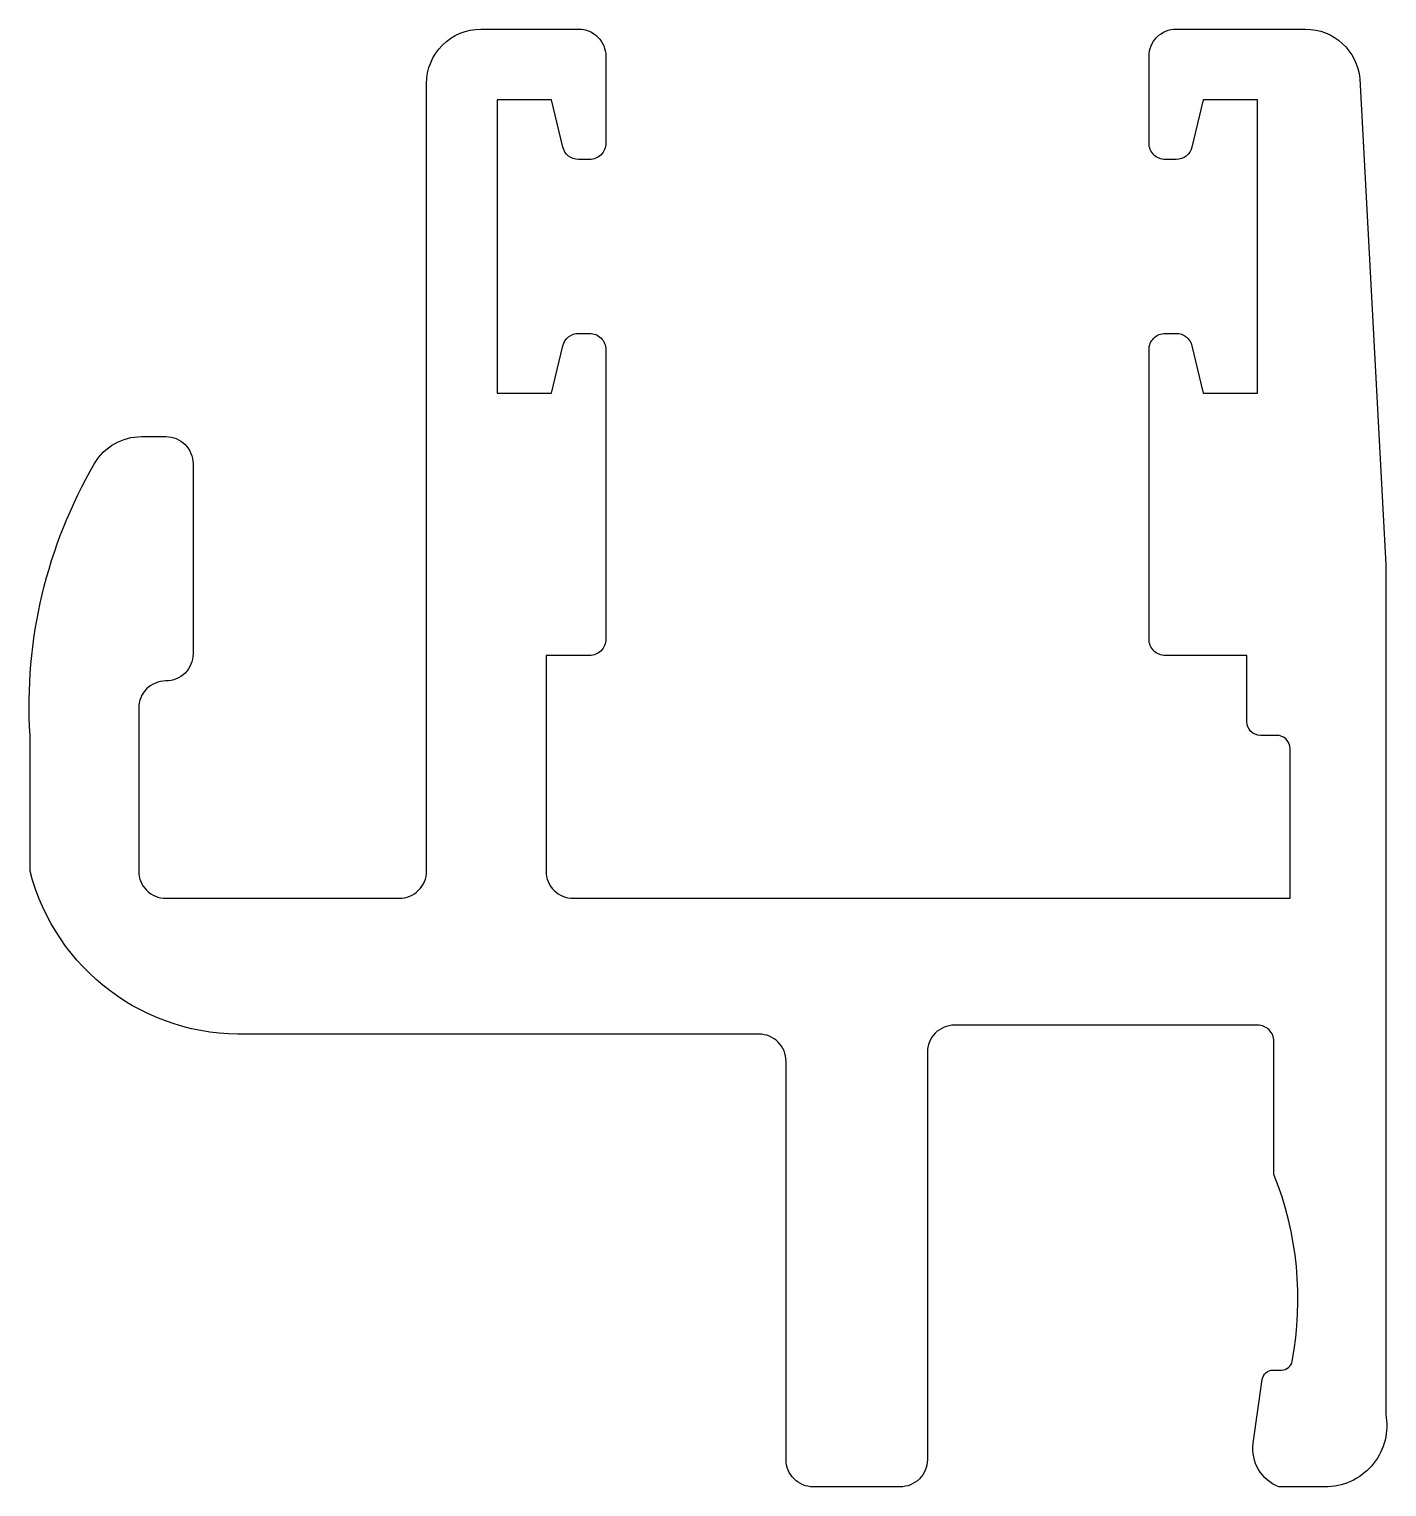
# Model space of a CAD drawing. Extents: x 151.2 to 176.2, y 206.8 to 233.6.
import ezdxf

# ---------------------------------------------------------------- set-up
doc = ezdxf.new("R2010")
doc.units = 0
doc.header["$LTSCALE"] = 15
doc.layers.get('0').update_dxf_attribs({"linetype": 'CONTINUOUS'})

msp = doc.modelspace()

# ---------------------------------------------------------------- linework, layer by layer
at = {"color": 7}
msp.add_lwpolyline([(153.228, 221.147), (153.228, 218.147, 0.414214), (153.728, 217.647), (158.027, 217.647, 0.414214), (158.527, 218.147), (158.527, 232.645, -0.414214), (159.527, 233.645), (161.327, 233.645, -0.414214), (161.827, 233.145), (161.827, 231.545, -0.414214), (161.527, 231.245), (161.327, 231.245, -0.346949), (161.035, 231.475), (160.827, 232.345), (159.827, 232.345), (159.827, 226.945), (160.827, 226.945), (161.035, 227.815, -0.346949), (161.327, 228.045), (161.527, 228.045, -0.414214), (161.827, 227.745), (161.827, 222.416, -0.414214), (161.527, 222.116), (160.727, 222.116), (160.727, 218.146, 0.414214), (161.227, 217.646), (174.426, 217.646), (174.426, 220.396, 0.414214), (174.176, 220.646), (173.876, 220.646, -0.414214), (173.626, 220.896), (173.626, 222.116), (172.426, 222.116), (172.126, 222.116, -0.414214), (171.826, 222.416), (171.826, 227.745, -0.414214), (172.126, 228.045), (172.326, 228.045, -0.346949), (172.617, 227.815), (172.826, 226.945), (173.826, 226.945), (173.826, 232.345), (172.826, 232.345), (172.617, 231.475, -0.346949), (172.326, 231.245), (172.126, 231.245, -0.414214), (171.826, 231.545), (171.826, 233.145, -0.414214), (172.326, 233.645), (174.709, 233.645, -0.388879), (175.705, 232.732), (176.185, 223.782), (176.185, 208.152, -0.454111), (175.125, 206.813), (174.217, 206.813, -0.348038), (173.746, 207.617), (173.911, 208.79, -0.373885), (174.109, 208.962), (174.266, 208.962, 0.361186), (174.463, 209.125, 0.142051), (174.126, 212.562), (174.126, 215.011, 0.414214), (173.826, 215.311), (168.246, 215.311, 0.414214), (167.746, 214.811), (167.746, 207.313, -0.414214), (167.246, 206.813), (165.646, 206.813, -0.414214), (165.146, 207.313), (165.146, 214.646, 0.414214), (164.646, 215.146), (155.227, 215.146, -0.351472), (151.228, 218.146), (151.228, 220.646, -0.148094), (152.416, 225.649, -0.266974), (153.28, 226.145), (153.728, 226.145, -0.414214), (154.228, 225.645), (154.228, 222.147, -0.414214), (153.728, 221.647, 0.414214)], format="xyb", close=True, dxfattribs=at)

doc.saveas('drawing.dxf')
